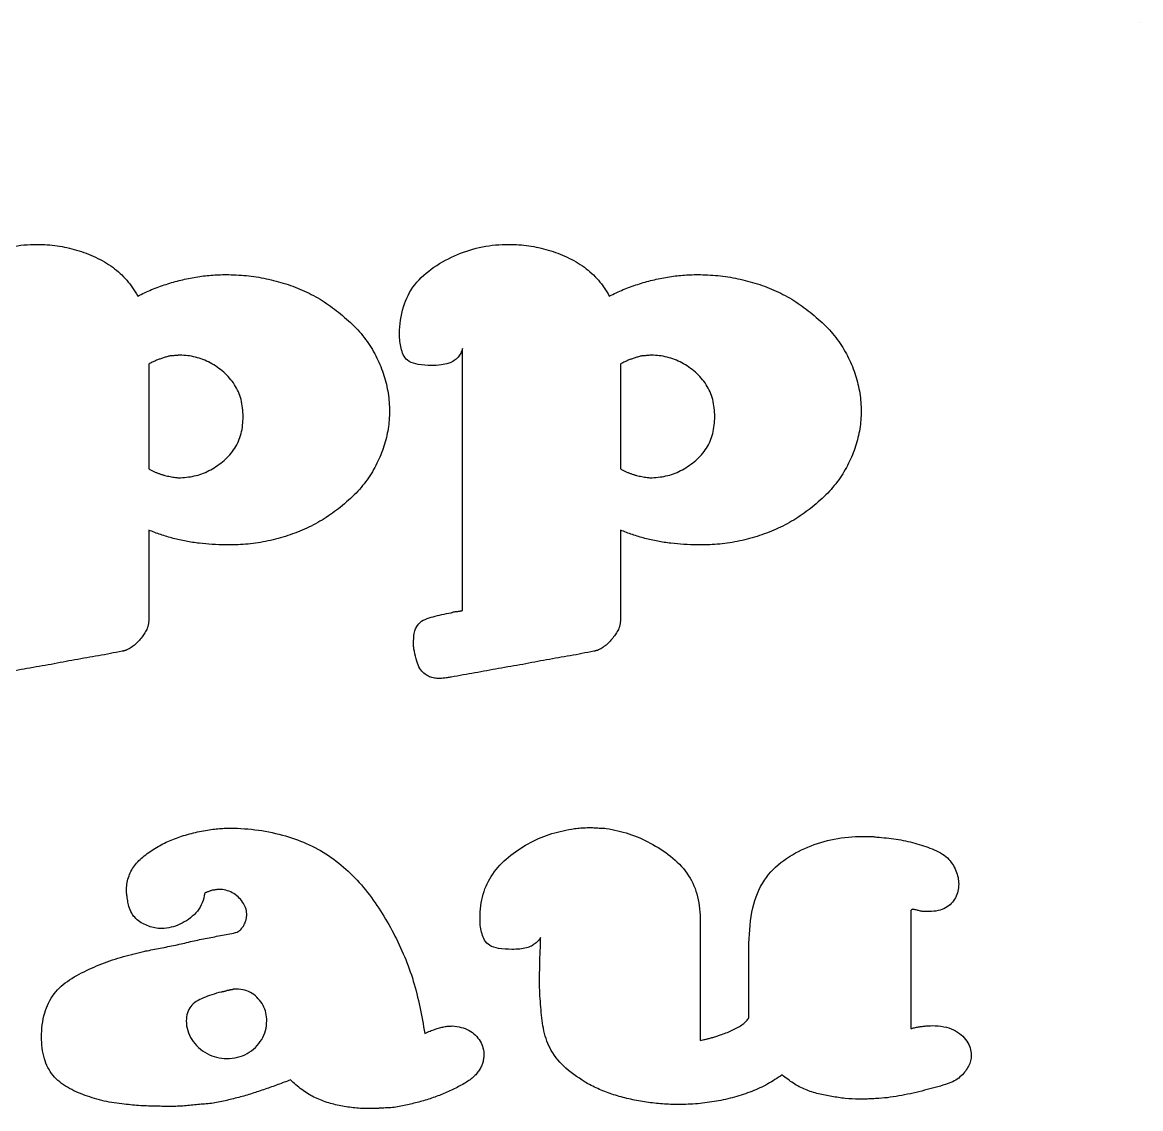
# Model space of a CAD drawing. Extents: x 0 to 229, y 161 to 325.
# Drawn here: x 111.7 to 228.6, y 211.5 to 325.1 of the extents above; entities that cross this region are included whole.
import ezdxf

# ---------------------------------------------------------------- set-up
doc = ezdxf.new("R2010")
doc.units = 0
doc.layers.get('0').update_dxf_attribs({"linetype": 'CONTINUOUS'})

msp = doc.modelspace()

# ---------------------------------------------------------------- linework, layer by layer
at = {"color": 7}
for points in [[(228.6, 325.12), (228.6, 325.12)], [(157.706342, 263.603458), (157.706342, 291.014573)], [(124.928207, 289.377402), (124.928207, 278.417302)], [(174.224244, 289.377402), (174.224244, 278.417302)], [(187.663667, 221.04096), (187.663667, 228.818722)]]:
    msp.add_lwpolyline(points, dxfattribs=at)
for points, knots in [([(108.410022, 291.014573), (108.36474, 290.849004), (108.274281, 290.518256), (107.971288, 290.083427), (107.553323, 289.696712), (106.939216, 289.413253), (106.122797, 289.265704), (105.046845, 289.217973), (103.914913, 289.286922), (102.870448, 289.550533), (102.266527, 290.166877), (102.045832, 290.871774), (101.879205, 291.582073), (101.849639, 292.092449), (101.850061, 292.37181), (101.850047, 292.410288), (101.85005, 292.443217), (101.850047, 292.476265), (101.850056, 292.515118), (101.8492, 293.48555), (102.072665, 295.330913), (103.331785, 297.808905), (105.408292, 299.617879), (107.848491, 300.910399), (110.509764, 301.734748), (113.046486, 301.968768), (115.362101, 301.806089), (117.41517, 301.346474), (119.382607, 300.61092), (121.181026, 299.579192), (122.706632, 298.206426), (123.415137, 297.070302), (123.770531, 296.500409)], [0, 0, 0, 0, 0.511542, 1.021874, 1.565289, 2.203728, 3.018615, 4.040837, 5.425982, 6.430946, 7.180009, 7.892917, 8.617497, 9.370365, 9.417224, 9.45568, 9.485794, 9.516013, 9.554823, 9.602352, 12.427521, 15.034809, 17.745387, 20.546752, 23.277398, 26.047607, 28.137133, 30.219052, 32.337641, 34.415384, 36.409272, 38.416061, 38.416061, 38.416061, 38.416061]), ([(157.706342, 291.014573), (157.661039, 290.849), (157.570535, 290.518227), (157.267385, 290.083441), (156.849372, 289.696729), (156.235255, 289.413249), (155.418835, 289.265705), (154.342906, 289.217974), (153.21105, 289.286912), (152.166643, 289.550538), (151.562888, 290.166932), (151.341974, 290.871733), (151.175471, 291.582085), (151.14596, 292.09245), (151.146381, 292.37181), (151.146367, 292.410288), (151.14637, 292.443217), (151.146367, 292.476265), (151.146376, 292.515118), (151.145521, 293.485546), (151.36892, 295.330881), (152.627878, 297.808913), (154.704344, 299.617899), (157.144558, 300.910412), (159.805928, 301.734758), (162.342696, 301.968771), (164.658324, 301.806075), (166.711312, 301.346501), (168.678691, 300.610872), (170.477115, 299.579191), (172.0028, 298.206479), (172.711225, 297.070309), (173.066569, 296.500409)], [0, 0, 0, 0, 0.511565, 1.021972, 1.565442, 2.203881, 3.018768, 4.04099, 5.426062, 6.430897, 7.179909, 7.892862, 8.617429, 9.370293, 9.417152, 9.455607, 9.485722, 9.51594, 9.554751, 9.602279, 12.427439, 15.034664, 17.745189, 20.546563, 23.277278, 26.047685, 28.137076, 30.218984, 32.337446, 34.415243, 36.409178, 38.415895, 38.415895, 38.415895, 38.415895]), ([(123.770531, 296.500409), (124.254598, 296.729864), (125.221927, 297.188393), (126.734397, 297.737037), (128.279829, 298.180301), (129.852193, 298.50272), (131.4394, 298.696689), (133.201513, 298.766992), (135.131883, 298.668446), (137.213632, 298.343169), (139.256715, 297.811809), (141.225388, 297.055893), (143.088756, 296.0668), (144.205097, 295.222987), (144.765042, 294.799738)], [0, 0, 0, 0, 1.606337, 3.210003, 4.819974, 6.426159, 8.019947, 9.611653, 11.711412, 13.807581, 15.922426, 18.032334, 20.122016, 22.225034, 22.225034, 22.225034, 22.225034]), ([(173.066569, 296.500409), (173.550656, 296.729866), (174.518027, 297.188398), (176.030509, 297.736997), (177.575962, 298.180353), (179.148392, 298.5027), (180.735689, 298.696689), (182.497788, 298.766993), (184.42814, 298.668436), (186.509886, 298.343163), (188.552987, 297.811849), (190.521625, 297.055846), (192.385014, 296.066807), (193.501396, 295.222988), (194.061362, 294.799738)], [0, 0, 0, 0, 1.606394, 3.210119, 4.81997, 6.426349, 8.02021, 9.611926, 11.71156, 13.80779, 15.922696, 18.032487, 20.122224, 22.225294, 22.225294, 22.225294, 22.225294]), ([(144.765042, 294.799738), (145.329795, 294.329934), (146.429155, 293.415404), (147.781977, 291.793593), (148.817224, 290.050697), (149.547436, 288.2236), (149.993672, 286.349407), (150.139279, 284.465558), (149.993632, 282.59414), (149.545527, 280.758677), (148.815032, 278.961924), (147.779331, 277.241037), (146.426332, 275.633423), (145.329457, 274.722626), (144.765042, 274.25396)], [0, 0, 0, 0, 2.200271, 4.283089, 6.299016, 8.258785, 10.163362, 12.057242, 13.903958, 15.770994, 17.703122, 19.700708, 21.773753, 23.971212, 23.971212, 23.971212, 23.971212]), ([(194.061362, 294.799738), (194.626061, 294.329925), (195.725336, 293.415359), (197.078181, 291.793636), (198.113228, 290.05064), (198.843539, 288.223602), (199.289925, 286.349421), (199.435632, 284.465558), (199.289885, 282.594126), (198.84163, 280.758675), (198.111036, 278.961981), (197.075535, 277.240994), (195.722513, 275.633468), (194.625722, 274.722635), (194.061362, 274.25396)], [0, 0, 0, 0, 2.20017, 4.28298, 6.298838, 8.258635, 10.163242, 12.057128, 13.90385, 15.770918, 17.703074, 19.70059, 21.773627, 23.970985, 23.970985, 23.970985, 23.970985]), ([(127.089464, 290.226609), (126.969157, 290.191491), (126.727757, 290.121025), (126.367768, 290.004226), (126.006003, 289.881137), (125.644017, 289.740047), (125.282928, 289.572738), (125.047574, 289.443135), (124.928207, 289.377402)], [0, 0, 0, 0, 0.375963, 0.754383, 1.135284, 1.522237, 1.919377, 2.328095, 2.328095, 2.328095, 2.328095]), ([(134.808524, 283.897211), (134.76915, 284.499022), (134.692819, 285.665699), (133.964381, 287.287192), (132.80683, 288.577914), (131.400685, 289.559281), (129.826398, 290.174151), (128.667342, 290.314878), (128.001584, 290.300026), (127.821178, 290.286909), (127.62993, 290.265042), (127.438765, 290.242896), (127.258454, 290.229469), (127.143862, 290.22753), (127.089464, 290.226609)], [0, 0, 0, 0, 1.797796, 3.485224, 5.214657, 6.943215, 8.584282, 10.237987, 10.40125, 10.581963, 10.780358, 10.978702, 11.159286, 11.322476, 11.322476, 11.322476, 11.322476]), ([(176.385502, 290.226609), (176.265215, 290.191493), (176.023855, 290.121031), (175.663884, 290.004183), (175.302102, 289.881197), (174.940138, 289.739997), (174.579027, 289.572746), (174.343632, 289.443137), (174.224244, 289.377402)], [0, 0, 0, 0, 0.375903, 0.754263, 1.135283, 1.522119, 1.919316, 2.328089, 2.328089, 2.328089, 2.328089]), ([(184.104562, 283.897211), (184.065206, 284.499018), (183.988909, 285.66568), (183.260569, 287.287259), (182.102867, 288.577824), (180.696826, 289.55934), (179.122488, 290.17414), (177.963426, 290.314878), (177.297716, 290.300028), (177.117404, 290.286906), (176.926203, 290.265032), (176.734991, 290.242893), (176.554585, 290.229471), (176.439924, 290.22753), (176.385502, 290.226609)], [0, 0, 0, 0, 1.797788, 3.485191, 5.214706, 6.943161, 8.584287, 10.238054, 10.401243, 10.581821, 10.780144, 10.97856, 11.159279, 11.322543, 11.322543, 11.322543, 11.322543]), ([(128.24714, 277.490202), (128.799233, 277.541513), (129.896391, 277.64348), (131.454035, 278.291534), (132.844009, 279.251782), (133.984668, 280.528127), (134.696262, 282.137323), (134.77023, 283.29688), (134.808524, 283.897211)], [0, 0, 0, 0, 1.655253, 3.289436, 4.992964, 6.691996, 8.362699, 10.156198, 10.156198, 10.156198, 10.156198]), ([(177.543178, 277.490202), (178.09527, 277.541513), (179.192427, 277.643482), (180.750081, 278.291527), (182.140038, 279.251824), (183.280854, 280.528066), (183.992353, 282.13734), (184.066285, 283.296885), (184.104562, 283.897211)], [0, 0, 0, 0, 1.655253, 3.289436, 4.992964, 6.692078, 8.362756, 10.156248, 10.156248, 10.156248, 10.156248]), ([(124.928207, 278.417302), (125.014813, 278.367442), (125.187942, 278.267769), (125.459155, 278.139163), (125.739932, 278.02861), (126.028832, 277.927042), (126.32452, 277.823686), (126.525066, 277.756495), (126.62662, 277.722471)], [0, 0, 0, 0, 0.299712, 0.599139, 0.899416, 1.204608, 1.517803, 1.839106, 1.839106, 1.839106, 1.839106]), ([(174.224244, 278.417302), (174.310919, 278.367446), (174.484154, 278.267798), (174.755448, 278.139173), (175.036246, 278.028613), (175.325124, 277.927051), (175.620722, 277.823707), (175.821171, 277.756499), (175.922658, 277.722471)], [0, 0, 0, 0, 0.299885, 0.599378, 0.899665, 1.204848, 1.517973, 1.839088, 1.839088, 1.839088, 1.839088]), ([(126.62662, 277.722471), (126.713798, 277.705047), (126.89086, 277.669659), (127.161045, 277.618507), (127.436095, 277.566235), (127.711445, 277.522415), (127.98204, 277.495509), (128.159814, 277.49195), (128.24714, 277.490202)], [0, 0, 0, 0, 0.266706, 0.541686, 0.824952, 1.1066, 1.377918, 1.639869, 1.639869, 1.639869, 1.639869]), ([(175.922658, 277.722471), (176.009899, 277.705049), (176.187027, 277.669677), (176.457213, 277.61853), (176.732251, 277.566192), (177.007612, 277.522435), (177.278203, 277.495512), (177.455915, 277.491951), (177.543178, 277.490202)], [0, 0, 0, 0, 0.26689, 0.54187, 0.824952, 1.106786, 1.378104, 1.639866, 1.639866, 1.639866, 1.639866]), ([(144.765042, 274.25396), (144.202976, 273.845843), (143.076876, 273.02818), (141.201369, 272.06877), (139.217669, 271.32119), (137.157595, 270.800094), (135.061021, 270.487599), (133.6572, 270.477319), (132.955736, 270.472182)], [0, 0, 0, 0, 2.081204, 4.169696, 6.29625, 8.429265, 10.534181, 12.636423, 12.636423, 12.636423, 12.636423]), ([(194.061362, 274.25396), (193.499276, 273.845841), (192.373133, 273.028174), (190.497607, 272.068817), (188.513941, 271.32115), (186.453849, 270.800101), (184.357278, 270.487606), (182.953478, 270.477321), (182.252056, 270.472182)], [0, 0, 0, 0, 2.081255, 4.169803, 6.29624, 8.429316, 10.534293, 12.63641, 12.63641, 12.63641, 12.63641]), ([(124.928207, 272.01622), (124.928207, 271.686051), (124.928207, 271.017122), (124.928207, 270.00084), (124.928207, 268.961732), (124.928207, 267.905528), (124.928206, 266.837975), (124.92821, 265.950282), (124.928202, 265.242573), (124.928226, 264.714912), (124.928133, 264.181765), (124.928481, 263.648741), (124.927208, 263.121444), (124.930771, 262.722681), (124.9258, 262.452168), (124.912832, 262.31014), (124.890632, 262.17405), (124.859141, 262.038402), (124.820836, 261.896836), (124.789856, 261.800501), (124.773831, 261.750669)], [0, 0, 0, 0, 0.990506, 2.006788, 3.048847, 4.107828, 5.175402, 6.251504, 6.770908, 7.298528, 7.834489, 8.370345, 8.89761, 9.416344, 9.566737, 9.709006, 9.843775, 9.98007, 10.1266, 10.283615, 10.283615, 10.283615, 10.283615]), ([(132.955736, 270.472182), (132.493659, 270.480387), (131.570632, 270.496775), (130.191432, 270.630808), (128.826171, 270.842614), (127.48686, 271.142924), (126.182167, 271.524141), (125.344812, 271.852736), (124.928207, 272.01622)], [0, 0, 0, 0, 1.385988, 2.768598, 4.153139, 5.528399, 6.883786, 8.225825, 8.225825, 8.225825, 8.225825]), ([(174.224244, 272.01622), (174.224244, 271.686051), (174.224244, 271.017122), (174.224244, 270.00084), (174.224244, 268.961732), (174.224245, 267.905528), (174.224243, 266.837975), (174.224247, 265.950282), (174.22424, 265.242573), (174.224263, 264.714912), (174.224172, 264.181765), (174.224513, 263.648741), (174.223268, 263.121444), (174.226753, 262.722681), (174.22189, 262.452174), (174.209091, 262.310141), (174.186967, 262.174043), (174.155456, 262.038403), (174.117158, 261.896836), (174.086177, 261.800501), (174.070151, 261.750669)], [0, 0, 0, 0, 0.990506, 2.006788, 3.048847, 4.107828, 5.175402, 6.251504, 6.770908, 7.298528, 7.834489, 8.370345, 8.89761, 9.416344, 9.566735, 9.708992, 9.843749, 9.980044, 10.126574, 10.283589, 10.283589, 10.283589, 10.283589]), ([(182.252056, 270.472182), (181.789937, 270.480385), (180.866889, 270.49677), (179.487688, 270.630804), (178.122431, 270.84264), (176.78308, 271.1429), (175.478308, 271.524166), (174.640896, 271.852739), (174.224244, 272.01622)], [0, 0, 0, 0, 1.386114, 2.768661, 4.15314, 5.528532, 6.88393, 8.226096, 8.226096, 8.226096, 8.226096]), ([(152.690407, 259.357707), (152.674915, 259.424637), (152.644789, 259.5548), (152.618454, 259.748509), (152.611052, 259.933594), (152.612827, 260.109573), (152.612607, 260.277042), (152.610563, 260.73434), (152.668974, 261.421852), (153.075948, 262.267049), (153.822293, 262.724408), (154.663103, 262.967827), (155.576313, 263.211084), (156.217487, 263.316844), (156.548667, 263.371471)], [0, 0, 0, 0, 0.206029, 0.400673, 0.585376, 0.761211, 0.928642, 1.087732, 2.13357, 2.979425, 3.784748, 4.66754, 5.609596, 6.616034, 6.616034, 6.616034, 6.616034]), ([(156.548667, 263.371471), (156.584084, 263.387965), (156.656435, 263.421658), (156.77312, 263.459532), (156.897912, 263.489724), (157.031427, 263.510231), (157.173401, 263.523929), (157.289542, 263.523322), (157.380065, 263.528806), (157.444602, 263.542722), (157.513846, 263.56451), (157.583039, 263.586252), (157.647478, 263.600326), (157.687815, 263.602472), (157.706342, 263.603458)], [0, 0, 0, 0, 0.117115, 0.239244, 0.36725, 0.501944, 0.644188, 0.794578, 0.85024, 0.915811, 0.991942, 1.068002, 1.13344, 1.189029, 1.189029, 1.189029, 1.189029]), ([(124.773831, 261.750669), (124.697594, 261.595538), (124.540984, 261.276863), (124.224721, 260.826724), (123.855136, 260.393517), (123.443809, 260.000967), (123.005577, 259.670416), (122.689174, 259.512355), (122.534962, 259.435318)], [0, 0, 0, 0, 0.517881, 1.063848, 1.644733, 2.224141, 2.767096, 3.283335, 3.283335, 3.283335, 3.283335]), ([(174.070151, 261.750669), (173.993914, 261.595537), (173.837306, 261.276861), (173.521033, 260.826732), (173.151458, 260.39345), (172.739949, 260.001021), (172.30175, 259.670461), (171.985428, 259.512361), (171.831282, 259.435318)], [0, 0, 0, 0, 0.517881, 1.063848, 1.644733, 2.224278, 2.767232, 3.283306, 3.283306, 3.283306, 3.283306]), ([(122.149729, 259.357707), (121.738277, 259.273835), (120.916427, 259.106308), (119.681289, 258.8748), (118.44467, 258.663495), (117.208067, 258.451814), (115.972818, 258.220309), (115.150896, 258.052767), (114.73942, 257.968891)], [0, 0, 0, 0, 1.259729, 2.516229, 3.76972, 5.023318, 6.279965, 7.539768, 7.539768, 7.539768, 7.539768]), ([(122.534962, 259.435318), (122.516435, 259.434331), (122.476098, 259.432183), (122.411654, 259.418128), (122.342502, 259.396305), (122.273197, 259.374841), (122.208681, 259.360837), (122.16828, 259.358692), (122.149729, 259.357707)], [0, 0, 0, 0, 0.055589, 0.121027, 0.197087, 0.273162, 0.338719, 0.39438, 0.39438, 0.39438, 0.39438]), ([(156.548667, 256.655711), (156.478782, 256.639472), (156.336776, 256.606475), (156.117686, 256.568652), (155.89026, 256.538391), (155.65429, 256.517022), (155.409947, 256.504955), (155.074558, 256.495496), (154.644449, 256.540282), (154.14654, 256.732943), (153.64784, 257.035212), (153.206167, 257.575507), (152.888712, 258.379835), (152.761682, 259.00624), (152.690407, 259.357707)], [0, 0, 0, 0, 0.215203, 0.437291, 0.666662, 0.903353, 1.147879, 1.400379, 1.910315, 2.431454, 2.990531, 3.641669, 4.482825, 5.558114, 5.558114, 5.558114, 5.558114]), ([(171.446049, 259.357707), (171.034593, 259.273835), (170.212717, 259.106303), (168.977486, 258.874784), (167.740794, 258.663524), (166.504198, 258.451817), (165.269046, 258.220302), (164.447192, 258.052766), (164.03574, 257.968891)], [0, 0, 0, 0, 1.259739, 2.516311, 3.769998, 5.023524, 6.280037, 7.539768, 7.539768, 7.539768, 7.539768]), ([(171.831282, 259.435318), (171.812731, 259.43433), (171.772326, 259.432179), (171.707785, 259.418138), (171.638582, 259.396328), (171.569328, 259.374851), (171.504909, 259.360833), (171.464576, 259.358691), (171.446049, 259.357707)], [0, 0, 0, 0, 0.055662, 0.121233, 0.197364, 0.273368, 0.338792, 0.39438, 0.39438, 0.39438, 0.39438]), ([(114.73942, 257.968891), (114.313427, 257.899456), (113.466498, 257.761411), (112.205852, 257.542539), (110.960344, 257.313223), (109.723384, 257.083794), (108.488244, 256.864912), (107.664172, 256.725421), (107.252347, 256.655711)], [0, 0, 0, 0, 1.294837, 2.574308, 3.838425, 5.094143, 6.348475, 7.601522, 7.601522, 7.601522, 7.601522]), ([(164.03574, 257.968891), (163.609705, 257.899459), (162.762752, 257.761428), (161.502108, 257.542541), (160.256586, 257.313194), (159.019574, 257.083815), (157.784436, 256.864928), (156.960429, 256.725423), (156.548667, 256.655711)], [0, 0, 0, 0, 1.294961, 2.57437, 3.838425, 5.094328, 6.34866, 7.601522, 7.601522, 7.601522, 7.601522]), ([(128.54686, 240.071769), (128.833492, 240.152684), (129.395427, 240.311316), (130.232575, 240.503463), (131.035439, 240.652611), (131.786722, 240.758865), (132.469357, 240.827853), (134.84457, 240.896614), (138.778827, 240.437773), (143.893382, 238.253767), (147.777544, 234.488906), (150.637731, 229.931818), (152.798381, 224.857479), (153.453007, 221.232096), (153.785993, 219.387984)], [0, 0, 0, 0, 0.893391, 1.751473, 2.575684, 3.34242, 4.027384, 4.632485, 10.469551, 15.750173, 21.011049, 26.411577, 31.826987, 37.433443, 37.433443, 37.433443, 37.433443]), ([(169.127029, 240.753053), (169.231227, 240.769327), (169.442099, 240.802261), (169.763889, 240.840055), (170.091313, 240.869856), (170.418702, 240.891317), (170.740345, 240.904341), (171.039206, 240.90897), (171.320994, 240.904378), (171.591418, 240.89174), (171.86992, 240.86865), (172.156957, 240.845887), (172.452902, 240.833167), (172.653008, 240.831506), (172.754431, 240.830664)], [0, 0, 0, 0, 0.316359, 0.640237, 0.971787, 1.302611, 1.624398, 1.937423, 2.199162, 2.469762, 2.749395, 3.037481, 3.333528, 3.637794, 3.637794, 3.637794, 3.637794]), ([(172.754431, 240.830664), (173.549403, 240.671886), (175.144791, 240.353241), (177.407424, 239.327107), (179.505581, 237.989659), (181.283994, 236.232786), (182.366447, 233.949761), (182.577267, 231.928707), (182.553762, 230.365663), (182.558031, 229.300538), (182.556899, 228.24119), (182.557202, 227.181578), (182.55712, 226.116289), (182.557142, 225.045376), (182.557137, 223.974535), (182.557138, 222.909428), (182.557138, 221.850091), (182.557138, 220.790754), (182.557138, 219.725648), (182.557138, 219.012692), (182.557138, 218.654771)], [0, 0, 0, 0, 2.425047, 4.866698, 7.398221, 9.869806, 12.259085, 14.815262, 15.888365, 16.953189, 18.009735, 19.066647, 20.131963, 21.205619, 22.279381, 23.344488, 24.400939, 25.457391, 26.522498, 27.596259, 27.596259, 27.596259, 27.596259]), ([(122.835811, 232.662589), (122.818594, 232.764011), (122.784626, 232.964102), (122.733324, 233.259938), (122.681074, 233.543723), (122.636974, 233.810535), (122.61019, 234.055346), (122.587845, 234.682205), (122.731859, 235.692508), (123.380967, 236.982521), (124.452181, 238.003119), (125.718444, 238.838189), (127.085983, 239.56552), (128.058658, 239.902589), (128.54686, 240.071769)], [0, 0, 0, 0, 0.30862, 0.608864, 0.900738, 1.174288, 1.420039, 1.638834, 3.055746, 4.424858, 5.889392, 7.435724, 8.971919, 10.519937, 10.519937, 10.519937, 10.519937]), ([(165.884578, 229.406591), (165.807792, 229.289941), (165.650634, 229.051193), (165.315832, 228.75637), (164.90519, 228.489653), (164.360956, 228.295403), (163.669355, 228.191622), (162.693691, 228.15479), (161.620346, 228.220612), (160.576008, 228.483986), (159.971948, 229.099866), (159.751276, 229.804377), (159.584627, 230.5141), (159.555046, 231.02426), (159.555474, 231.303657), (159.55546, 231.342322), (159.555463, 231.375154), (159.555461, 231.407986), (159.55547, 231.446651), (159.554634, 232.300163), (159.748421, 233.930907), (160.781658, 236.156172), (162.491116, 237.903035), (164.527555, 239.251127), (166.755529, 240.277858), (168.335873, 240.594523), (169.127029, 240.753053)], [0, 0, 0, 0, 0.417278, 0.854046, 1.326179, 1.879805, 2.571497, 3.417364, 4.802507, 5.807424, 6.556203, 7.26876, 7.992788, 8.744905, 8.792413, 8.831077, 8.860899, 8.890908, 8.929573, 8.976892, 11.451616, 13.782169, 16.200121, 18.679793, 21.087252, 23.500719, 23.500719, 23.500719, 23.500719]), ([(187.663667, 228.818722), (187.724733, 230.062666), (187.837156, 232.352782), (189.05693, 235.4568), (191.208654, 237.602181), (193.78525, 238.951753), (196.589775, 239.816166), (198.638047, 239.985607), (199.80003, 239.982835), (200.044633, 239.982484), (200.283462, 239.984382), (200.522617, 239.977085), (200.767358, 239.951375), (200.931894, 239.92159), (201.015882, 239.906387)], [0, 0, 0, 0, 3.722035, 6.852317, 9.744602, 12.631164, 15.507553, 18.496267, 18.74941, 18.994023, 19.230045, 19.465918, 19.711434, 19.967434, 19.967434, 19.967434, 19.967434]), ([(201.015882, 239.906387), (201.356523, 239.884524), (202.033821, 239.841053), (203.038718, 239.709796), (204.024129, 239.532124), (204.983553, 239.3011), (205.913166, 239.02197), (206.510008, 238.789483), (206.805953, 238.674204)], [0, 0, 0, 0, 1.02379, 2.035608, 3.038289, 4.026384, 4.994813, 5.947311, 5.947311, 5.947311, 5.947311]), ([(206.805953, 238.674204), (207.108049, 238.54803), (207.682034, 238.308297), (208.412586, 237.771088), (208.944871, 237.122063), (209.306339, 236.421375), (209.534386, 235.704745), (209.60969, 234.97117), (209.531872, 234.243396), (209.264369, 233.554742), (208.833344, 232.946062), (208.216995, 232.456321), (207.405781, 232.177485), (206.761671, 232.127768), (206.342678, 232.129531), (206.188197, 232.129819), (206.0309, 232.127985), (205.864469, 232.135702), (205.684044, 232.162549), (205.495905, 232.204189), (205.316844, 232.250967), (205.162398, 232.288979), (205.037227, 232.321253), (204.928883, 232.344722), (204.825563, 232.357821), (204.756654, 232.359495), (204.722307, 232.360329)], [0, 0, 0, 0, 0.979695, 1.86143, 2.688728, 3.475296, 4.214025, 4.931956, 5.67286, 6.388054, 7.124359, 7.887054, 8.708875, 9.657148, 9.811722, 9.966171, 10.120557, 10.283644, 10.465369, 10.666985, 10.861484, 11.020557, 11.144143, 11.249275, 11.35294, 11.455966, 11.455966, 11.455966, 11.455966]), ([(130.785729, 234.052251), (130.714191, 233.709821), (130.574283, 233.040118), (130.043278, 232.144262), (129.298613, 231.436874), (128.435556, 230.896732), (127.50989, 230.502248), (126.862046, 230.398522), (126.539978, 230.346956)], [0, 0, 0, 0, 1.043766, 2.041333, 3.066427, 4.097717, 5.084266, 6.059589, 6.059589, 6.059589, 6.059589]), ([(131.557042, 234.361002), (131.506894, 234.343913), (131.409228, 234.31063), (131.267738, 234.258904), (131.134858, 234.207551), (131.010632, 234.156194), (130.894831, 234.105204), (130.821311, 234.069521), (130.785729, 234.052251)], [0, 0, 0, 0, 0.158937, 0.309536, 0.45191, 0.586278, 0.712781, 0.831426, 0.831426, 0.831426, 0.831426]), ([(135.184727, 231.890993), (135.151323, 232.109131), (135.08403, 232.548586), (134.749518, 233.157972), (134.272549, 233.687616), (133.680173, 234.119926), (132.988465, 234.38305), (132.463605, 234.445253), (132.141613, 234.434485), (132.025527, 234.42139), (131.90454, 234.399046), (131.783496, 234.377109), (131.667433, 234.363785), (131.592823, 234.361904), (131.557042, 234.361002)], [0, 0, 0, 0, 0.657707, 1.325005, 2.047718, 2.785354, 3.502086, 4.244663, 4.351814, 4.468301, 4.594684, 4.720849, 4.837328, 4.944666, 4.944666, 4.944666, 4.944666]), ([(126.077133, 230.346956), (125.855429, 230.37407), (125.409736, 230.428578), (124.760863, 230.646112), (124.134367, 230.94535), (123.565038, 231.372898), (123.112027, 231.959453), (122.930176, 232.422374), (122.835811, 232.662589)], [0, 0, 0, 0, 0.668531, 1.343953, 2.041931, 2.745117, 3.46023, 4.231565, 4.231565, 4.231565, 4.231565]), ([(134.181144, 229.962004), (134.293032, 230.048316), (134.508536, 230.214558), (134.770618, 230.515129), (134.961224, 230.841236), (135.088349, 231.18312), (135.170136, 231.533963), (135.179858, 231.771861), (135.184727, 231.890993)], [0, 0, 0, 0, 0.423153, 0.815027, 1.187687, 1.550065, 1.905967, 2.262968, 2.262968, 2.262968, 2.262968]), ([(204.722307, 232.360329), (204.692348, 232.343747), (204.638344, 232.313856), (204.578613, 232.246386), (204.562712, 232.160224), (204.56861, 232.055768), (204.566036, 231.914307), (204.566858, 231.788832), (204.566795, 231.693312), (204.566804, 231.642042), (204.566802, 231.590674), (204.566802, 231.539188), (204.566802, 231.487541), (204.566803, 230.818518), (204.566802, 229.529358), (204.566802, 227.617302), (204.566802, 225.696752), (204.566802, 223.767666), (204.566802, 221.830022), (204.566802, 220.535402), (204.566802, 219.886671)], [0, 0, 0, 0, 0.102559, 0.184875, 0.259552, 0.358037, 0.499357, 0.68345, 0.734616, 0.785907, 0.837261, 0.88872, 0.940366, 0.992201, 2.89579, 4.807846, 6.728368, 8.65744, 10.595105, 12.541299, 12.541299, 12.541299, 12.541299]), ([(126.539978, 230.346956), (126.52148, 230.346956), (126.481558, 230.346956), (126.417305, 230.346956), (126.344363, 230.346956), (126.262836, 230.346956), (126.172807, 230.346956), (126.109965, 230.346956), (126.077133, 230.346956)], [0, 0, 0, 0, 0.055493, 0.119767, 0.192758, 0.27432, 0.364349, 0.462844, 0.462844, 0.462844, 0.462844]), ([(129.473678, 229.035187), (129.732358, 229.086829), (130.252426, 229.190654), (131.03702, 229.345052), (131.827394, 229.498643), (132.617828, 229.651942), (133.402393, 229.806492), (133.922463, 229.910347), (134.181144, 229.962004)], [0, 0, 0, 0, 0.791354, 1.59099, 2.398922, 3.20683, 4.006478, 4.797844, 4.797844, 4.797844, 4.797844]), ([(165.806967, 226.635169), (165.807834, 226.788928), (165.809569, 227.096584), (165.822542, 227.55822), (165.845986, 228.019835), (165.869032, 228.481727), (165.881989, 228.944111), (165.883715, 229.252428), (165.884578, 229.406591)], [0, 0, 0, 0, 0.461276, 0.922965, 1.385292, 1.847881, 2.310341, 2.772829, 2.772829, 2.772829, 2.772829]), ([(123.14428, 227.646371), (123.231427, 227.664438), (123.409128, 227.701279), (123.679062, 227.765823), (123.95402, 227.839158), (124.229152, 227.912436), (124.499594, 227.976715), (124.935909, 228.067358), (125.543961, 228.186407), (126.328501, 228.342047), (127.120153, 228.493633), (127.911845, 228.6544), (128.697009, 228.833929), (129.215254, 228.968221), (129.473678, 229.035187)], [0, 0, 0, 0, 0.266991, 0.544416, 0.832475, 1.120688, 1.39856, 1.666261, 2.457513, 3.257354, 4.065737, 4.875613, 5.680791, 6.481639, 6.481639, 6.481639, 6.481639]), ([(122.371838, 211.979933), (121.667336, 212.070959), (120.278187, 212.250445), (118.284172, 212.871855), (116.422907, 213.660642), (114.803706, 214.895918), (113.874266, 216.813734), (113.642754, 219.088331), (113.895255, 221.445477), (114.896474, 223.607571), (116.649944, 225.080359), (118.681852, 226.114198), (120.846744, 227.03184), (122.372132, 227.439842), (123.14428, 227.646371)], [0, 0, 0, 0, 2.127405, 4.19485, 6.240406, 8.184031, 10.15159, 12.435413, 14.972835, 17.193161, 19.38824, 21.692869, 24.029379, 26.424537, 26.424537, 26.424537, 26.424537]), ([(170.826571, 214.110993), (170.031947, 214.617905), (168.561929, 215.555669), (166.90744, 217.461586), (166.142324, 219.643866), (165.912607, 221.887672), (165.746477, 224.222326), (165.786482, 225.818069), (165.806967, 226.635169)], [0, 0, 0, 0, 2.820151, 5.217153, 7.40526, 9.637343, 11.972445, 14.422874, 14.422874, 14.422874, 14.422874]), ([(132.48386, 223.711629), (132.15732, 223.623499), (131.532966, 223.454993), (130.668603, 223.114068), (129.9066, 222.749845), (129.277468, 222.249439), (128.915553, 221.522694), (128.817416, 220.637301), (128.944392, 219.664575), (129.390833, 218.698501), (130.106791, 217.889243), (130.990604, 217.245567), (132.014701, 216.844929), (133.112329, 216.725331), (134.210104, 216.842019), (135.23902, 217.237702), (136.098299, 217.88887), (136.766887, 218.706028), (137.197818, 219.669186), (137.245194, 220.353918), (137.26922, 220.701164)], [0, 0, 0, 0, 1.013935, 1.938672, 2.782625, 3.545803, 4.299634, 5.148292, 6.186874, 7.205593, 8.291178, 9.394418, 10.457588, 11.550244, 12.676642, 13.739617, 14.815155, 15.873335, 16.881622, 17.919073, 17.919073, 17.919073, 17.919073]), ([(133.10108, 223.866004), (133.067047, 223.849633), (132.99999, 223.817377), (132.896725, 223.77887), (132.793566, 223.748803), (132.690389, 223.727427), (132.587128, 223.714089), (132.518212, 223.712447), (132.48386, 223.711629)], [0, 0, 0, 0, 0.113248, 0.22314, 0.33018, 0.435312, 0.538977, 0.642002, 0.642002, 0.642002, 0.642002]), ([(133.641818, 223.943616), (133.608891, 223.942804), (133.545621, 223.941246), (133.45469, 223.928892), (133.371482, 223.904612), (133.288174, 223.88071), (133.197276, 223.868362), (133.134008, 223.866812), (133.10108, 223.866004)], [0, 0, 0, 0, 0.098789, 0.189821, 0.274215, 0.358558, 0.44958, 0.548368, 0.548368, 0.548368, 0.548368]), ([(137.26922, 220.701164), (137.251204, 220.984178), (137.215591, 221.543644), (136.897672, 222.339857), (136.407863, 223.037296), (135.764822, 223.606704), (134.970113, 223.954871), (134.376868, 224.020884), (134.038625, 224.020092), (133.961297, 224.019849), (133.87252, 224.021335), (133.782636, 224.015754), (133.701202, 223.991812), (133.660938, 223.959134), (133.641818, 223.943616)], [0, 0, 0, 0, 0.846263, 1.672909, 2.532056, 3.386422, 4.215673, 5.092866, 5.153261, 5.23059, 5.324853, 5.419516, 5.500535, 5.573807, 5.573807, 5.573807, 5.573807]), ([(184.800522, 219.270862), (185.00383, 219.34208), (185.406849, 219.483254), (185.987509, 219.742923), (186.533153, 220.024843), (187.012821, 220.331255), (187.403349, 220.661129), (187.580898, 220.920191), (187.663667, 221.04096)], [0, 0, 0, 0, 0.645994, 1.280558, 1.906592, 2.486395, 2.98746, 3.425028, 3.425028, 3.425028, 3.425028]), ([(153.785993, 219.387984), (153.968232, 219.468536), (154.318104, 219.623182), (154.83357, 219.816404), (155.316852, 219.969932), (155.775192, 220.079099), (156.214198, 220.14745), (156.501835, 220.156363), (156.642082, 220.160709)], [0, 0, 0, 0, 0.597635, 1.147371, 1.650624, 2.117827, 2.559855, 2.980465, 2.980465, 2.980465, 2.980465]), ([(156.642082, 220.160709), (156.963971, 220.128806), (157.576144, 220.068132), (158.417252, 219.73746), (159.090233, 219.228199), (159.591936, 218.593215), (159.898657, 217.859932), (159.969041, 217.302674), (159.958306, 216.970025), (159.945678, 216.866286), (159.92301, 216.763968), (159.899949, 216.661912), (159.887084, 216.558627), (159.885382, 216.489754), (159.884533, 216.455413)], [0, 0, 0, 0, 0.966946, 1.838949, 2.671646, 3.471667, 4.23827, 5.028832, 5.1324, 5.236471, 5.341726, 5.446664, 5.550256, 5.653271, 5.653271, 5.653271, 5.653271]), ([(204.566802, 219.886671), (204.702538, 219.919154), (204.970036, 219.983169), (205.369532, 220.059635), (205.757312, 220.119125), (206.127811, 220.161476), (206.475425, 220.187918), (207.110352, 220.203946), (207.986739, 220.137256), (209.043735, 219.828725), (209.860856, 219.280125), (210.443884, 218.614705), (210.817858, 217.886118), (210.897332, 217.349825), (210.896155, 217.063197), (210.896212, 217.011924), (210.896197, 216.960591), (210.896201, 216.909258), (210.8962, 216.857988), (210.8962, 216.823835), (210.8962, 216.80678)], [0, 0, 0, 0, 0.41866, 0.825066, 1.21982, 1.595355, 1.943568, 2.265245, 3.500451, 4.566056, 5.529689, 6.409715, 7.196327, 7.953953, 8.005119, 8.05641, 8.107764, 8.159118, 8.210409, 8.261575, 8.261575, 8.261575, 8.261575]), ([(182.557138, 218.654771), (182.664722, 218.673897), (182.889349, 218.71383), (183.237406, 218.792281), (183.60901, 218.885412), (183.997721, 218.996158), (184.397745, 219.124176), (184.664871, 219.22146), (184.800522, 219.270862)], [0, 0, 0, 0, 0.327775, 0.684371, 1.070068, 1.476967, 1.896699, 2.329767, 2.329767, 2.329767, 2.329767]), ([(159.884533, 216.455413), (159.84308, 216.317999), (159.758343, 216.037099), (159.544282, 215.636297), (159.26919, 215.244757), (158.92331, 214.871381), (158.508762, 214.521128), (158.194613, 214.321164), (158.032027, 214.217673)], [0, 0, 0, 0, 0.429691, 0.878363, 1.355548, 1.862398, 2.400889, 2.978552, 2.978552, 2.978552, 2.978552]), ([(210.8962, 216.80678), (210.850676, 216.61867), (210.757718, 216.23455), (210.472348, 215.690469), (210.093205, 215.165273), (209.586114, 214.688826), (208.941614, 214.298629), (208.45239, 214.125421), (208.195616, 214.034511)], [0, 0, 0, 0, 0.578686, 1.181674, 1.828112, 2.515771, 3.254128, 4.069753, 4.069753, 4.069753, 4.069753]), ([(139.738947, 214.526142), (139.305413, 214.356605), (138.431084, 214.014691), (137.091806, 213.541801), (135.724415, 213.089842), (134.330224, 212.681518), (132.914248, 212.331053), (131.958857, 212.148038), (131.48056, 212.056416)], [0, 0, 0, 0, 1.396425, 2.816239, 4.260321, 5.716428, 7.173531, 8.634306, 8.634306, 8.634306, 8.634306]), ([(150.236202, 211.593571), (150.114649, 211.592692), (149.868655, 211.590913), (149.495444, 211.577769), (149.116835, 211.554993), (148.738225, 211.531677), (148.364906, 211.519008), (147.610992, 211.509932), (146.482055, 211.562521), (144.996168, 211.784002), (143.551587, 212.138494), (142.167539, 212.690058), (140.870982, 213.48301), (140.121276, 214.173839), (139.738947, 214.526142)], [0, 0, 0, 0, 0.364657, 0.737978, 1.120144, 1.50252, 1.875916, 2.240584, 3.764426, 5.25976, 6.741552, 8.217055, 9.712975, 11.269778, 11.269778, 11.269778, 11.269778]), ([(158.032027, 214.217673), (157.646322, 214.001407), (156.866949, 213.564409), (155.625165, 213.015747), (154.326124, 212.54234), (152.984414, 212.148486), (151.619609, 211.821355), (150.69746, 211.669519), (150.236202, 211.593571)], [0, 0, 0, 0, 1.325975, 2.679324, 4.06708, 5.471351, 6.87225, 8.274261, 8.274261, 8.274261, 8.274261]), ([(191.132178, 215.037811), (190.635227, 214.710012), (189.628276, 214.045804), (187.947529, 213.282045), (186.146749, 212.687254), (184.2533, 212.263875), (182.30239, 212.005281), (180.421807, 211.926175), (178.634276, 211.98935), (176.957237, 212.17056), (175.310226, 212.466921), (173.72239, 212.882853), (172.218097, 213.415057), (171.285541, 213.881451), (170.826571, 214.110993)], [0, 0, 0, 0, 1.783707, 3.614258, 5.517424, 7.465528, 9.425808, 11.41393, 13.104861, 14.78735, 16.470182, 18.120317, 19.707597, 21.245884, 21.245884, 21.245884, 21.245884]), ([(199.162247, 212.490473), (198.683944, 212.516431), (197.729847, 212.568211), (196.312009, 212.770854), (194.912103, 213.041939), (193.552667, 213.474981), (192.269456, 214.136206), (191.514839, 214.734447), (191.132178, 215.037811)], [0, 0, 0, 0, 1.436352, 2.865171, 4.292907, 5.710241, 7.131651, 8.593971, 8.593971, 8.593971, 8.593971]), ([(208.195616, 214.034511), (207.842959, 213.931371), (207.119826, 213.719879), (205.999277, 213.42701), (204.833012, 213.139131), (203.640063, 212.88572), (202.442053, 212.689617), (201.64336, 212.60841), (201.24674, 212.568084)], [0, 0, 0, 0, 1.102234, 2.260166, 3.474237, 4.705799, 5.918015, 7.113793, 7.113793, 7.113793, 7.113793]), ([(131.48056, 212.056416), (131.241718, 212.038594), (130.766695, 212.00315), (130.058926, 211.939477), (129.358128, 211.862551), (128.656942, 211.794226), (127.948715, 211.756232), (127.227881, 211.74499), (126.485961, 211.751371), (125.714057, 211.764456), (124.910364, 211.784449), (124.080678, 211.821807), (123.231114, 211.88571), (122.660386, 211.948293), (122.371838, 211.979933)], [0, 0, 0, 0, 0.718515, 1.429026, 2.131713, 2.833564, 3.542224, 4.258725, 4.995996, 5.767983, 6.57477, 7.407747, 8.259315, 9.130101, 9.130101, 9.130101, 9.130101]), ([(201.24674, 212.568084), (201.128041, 212.567237), (200.893456, 212.565563), (200.545885, 212.552803), (200.204485, 212.529485), (199.86311, 212.505772), (199.515531, 212.493006), (199.280946, 212.491324), (199.162247, 212.490473)], [0, 0, 0, 0, 0.356097, 0.703752, 1.04319, 1.382641, 1.730299, 2.086396, 2.086396, 2.086396, 2.086396])]:
    msp.add_open_spline(points, degree=3, knots=knots, dxfattribs=at)

doc.saveas('drawing.dxf')
